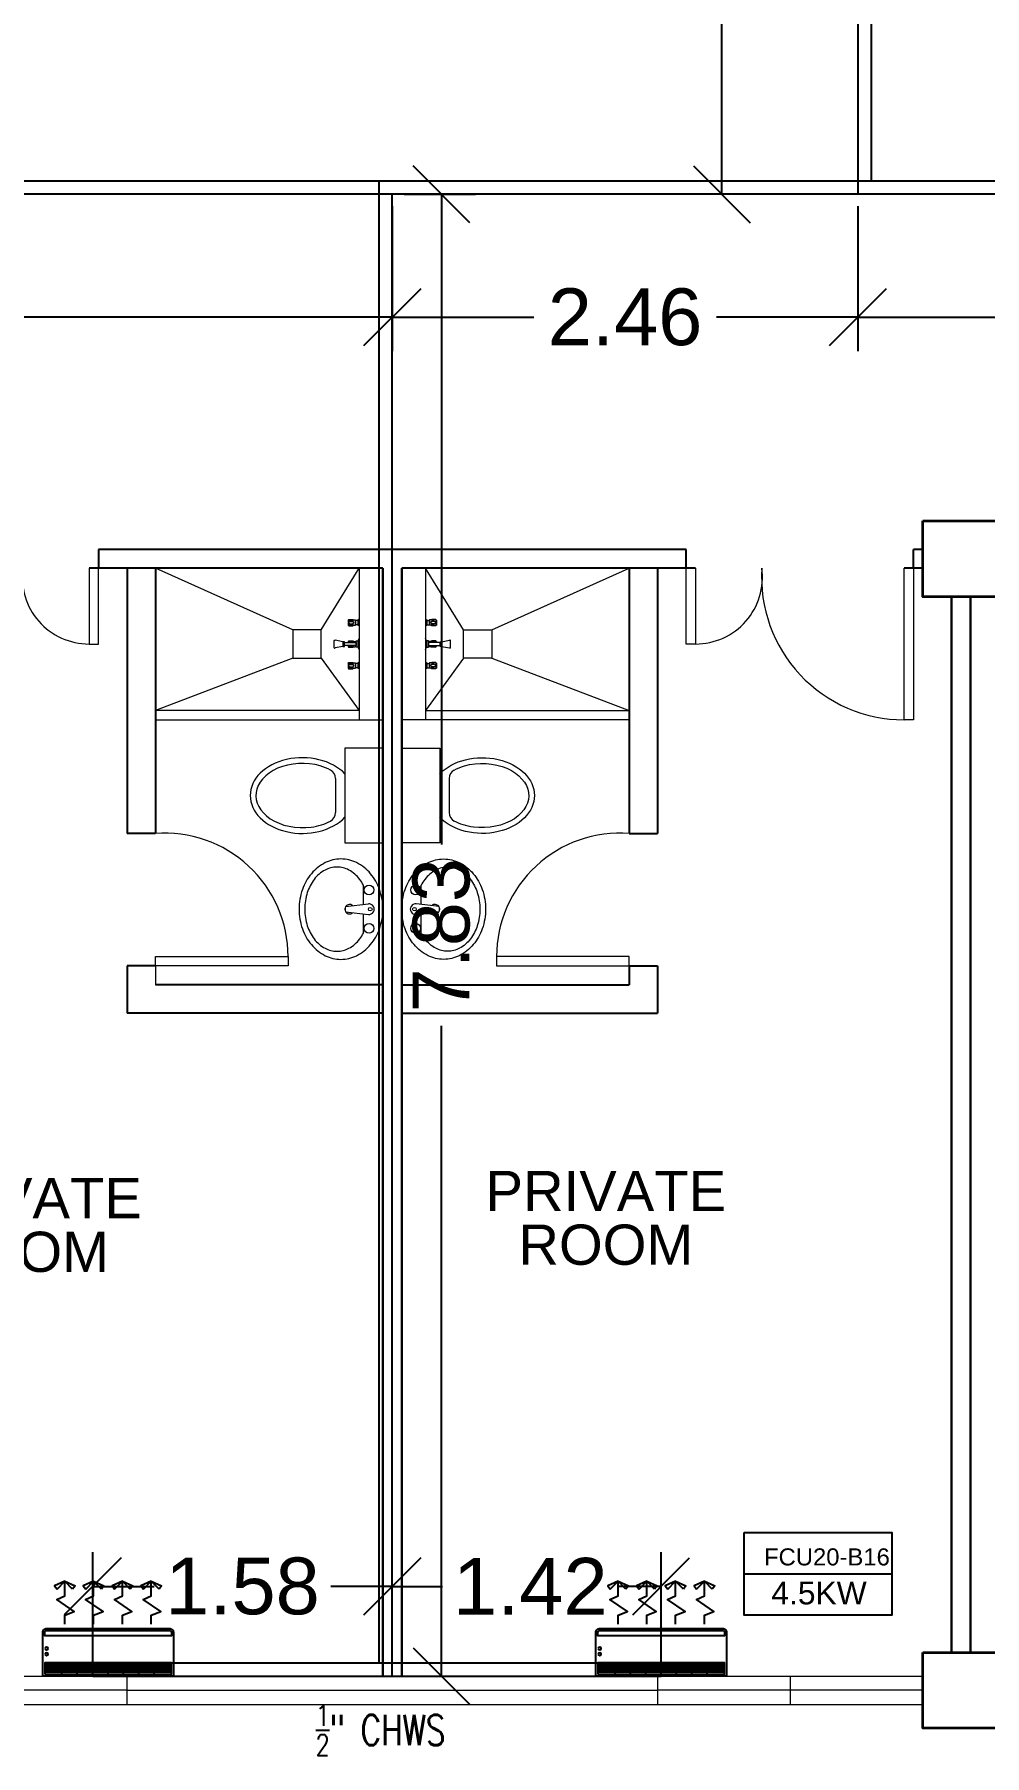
# Model space of a CAD drawing. Header units: millimetres. Extents: x 5 to 598, y 3 to 339.
# Drawn here: x 261.08 to 266.09, y 182.66 to 191.75 of the extents above; entities that cross this region are included whole.
import ezdxf

# ---------------------------------------------------------------- set-up
doc = ezdxf.new("R2010")
doc.units = ezdxf.units.MM
doc.header["$MEASUREMENT"] = 0
for name, color, linetype in [('AIR', 7, 'Continuous'), ('fcu line', 7, 'Continuous'), ('fcu return', 7, 'Continuous'), ('label', 7, 'Continuous'), ('Legends', 7, 'Continuous'), ('pipe label', 7, 'Continuous')]:
    doc.layers.add(name, color=color, linetype=linetype)
doc.styles.add('Arch-Dim', font='simplex.shx', dxfattribs={"width": 0.75})
doc.styles.get("Standard").update_dxf_attribs({"font": 'arial.ttf'})
doc.styles.add('SWISSLT175', font='swissl.ttf', dxfattribs={"height": 0.175})
doc.dimstyles.new('Copy of dimension', dxfattribs={"dimtxt": 0.3, "dimasz": 0.3, "dimexe": 0.18, "dimexo": 0.0625, "dimgap": 0.09, "dimtad": 0, "dimzin": 0, "dimdsep": 46, "dimtxsty": 'Standard', "dimblk": 'OBLIQUE', "dimcen": 0.09, "dimclrd": 256, "dimclre": 256, "dimclrt": 256, "dimadec": 0, "dimazin": 0, "dimtfac": 1, "dimtofl": 0, "dimtmove": 0, "dimatfit": 3, "dimldrblk": 'OBLIQUE', "dimfxl": 1, "dimtolj": 1, "dimtzin": 0, "dimarcsym": 0})

# ---------------------------------------------------------------- blocks, each defined once
blk = doc.blocks.new('CARRIER-S30-32 (FCD)')
at = {"layer": 'AIR'}
for p, q in [((0.825, -0.05), (-0.825, -0.05)), ((0.825, -0.075), (-0.825, -0.075)), ((0.825, -0.1), (-0.825, -0.1)), ((0.825, -0.125), (-0.825, -0.125)), ((0.825, -0.15), (-0.825, -0.15)), ((-0.6, -0.025), (-0.6, -0.175)), ((-0.4, -0.025), (-0.4, -0.175)), ((-0.2, -0.025), (-0.2, -0.175)), ((0, -0.025), (0, -0.175)), ((0.2, -0.025), (0.2, -0.175)), ((0.4, -0.025), (0.4, -0.175)), ((0.6, -0.025), (0.6, -0.175))]:
    blk.add_line(p, q, dxfattribs=at)
for points in [[(-0.8, -0.62), (0.8, -0.62, 0.414214), (0.85, -0.57), (0.85, 0), (-0.85, 0), (-0.85, -0.57, 0.414214)], [(-0.8, -0.595), (0.8, -0.595, 0.414214), (0.825, -0.57), (0.825, -0.525), (-0.825, -0.525), (-0.825, -0.57, 0.414214)]]:
    blk.add_lwpolyline(points, format="xyb", close=True, dxfattribs=at)
for points in [[(-0.825, -0.025), (0.825, -0.025), (0.825, -0.175), (-0.825, -0.175)], [(-0.664, -1.134), (-0.562, -1.239), (-0.697, -1.177)], [(-0.461, -1.134), (-0.562, -1.239), (-0.428, -1.177)], [(-0.289, -1.134), (-0.188, -1.239), (-0.322, -1.177)], [(-0.086, -1.134), (-0.188, -1.239), (-0.053, -1.177)], [(0.086, -1.134), (0.187, -1.239), (0.053, -1.177)], [(0.289, -1.134), (0.187, -1.239), (0.322, -1.177)], [(0.461, -1.134), (0.562, -1.239), (0.428, -1.177)], [(0.664, -1.134), (0.562, -1.239), (0.697, -1.177)]]:
    blk.add_lwpolyline(points, close=True, dxfattribs=at)
for points in [[(-0.562, -0.678), (-0.562, -0.794), (-0.44, -0.843), (-0.667, -0.996), (-0.562, -1.044), (-0.562, -1.239)], [(-0.188, -0.678), (-0.188, -0.794), (-0.065, -0.843), (-0.292, -0.996), (-0.188, -1.044), (-0.188, -1.239)], [(0.187, -0.678), (0.187, -0.794), (0.31, -0.843), (0.083, -0.996), (0.187, -1.044), (0.187, -1.239)], [(0.562, -0.678), (0.562, -0.794), (0.685, -0.843), (0.458, -0.996), (0.562, -1.044), (0.562, -1.239)]]:
    blk.add_lwpolyline(points, dxfattribs=at)
for centre in [(-0.8, -0.285), (-0.8, -0.36)]:
    blk.add_circle(centre, 0.0187, dxfattribs=at)
blk = doc.blocks.new('_Oblique')
at = {"color": 0, "linetype": 'ByBlock', "lineweight": -2}
blk.add_line((-0.5, -0.5), (0.5, 0.5), dxfattribs=at)
blk = doc.blocks.new('*D125')
at = {"layer": 'Defpoints', "color": 0, "transparency": 16777216}
for p in [(265.4253, 190.9093), (268.9691, 190.9093), (265.4253, 190.2605)]:
    blk.add_point(p, dxfattribs=at)
at = {"layer": 'Legends', "lineweight": -2, "transparency": 16777216}
for p, q in [((265.4253, 190.8468), (265.4253, 190.0805)), ((268.9691, 190.8468), (268.9691, 190.0805)), ((265.4253, 190.2605), (266.7183, 190.2605)), ((268.9691, 190.2605), (267.6761, 190.2605))]:
    blk.add_line(p, q, dxfattribs=at)
at = {"layer": 'Legends', "lineweight": -2, "transparency": 16777216, "xscale": 0.3, "yscale": 0.3, "zscale": 0.3, "rotation": 180}
blk.add_blockref('_Oblique', (265.4253, 190.2605), dxfattribs=at)
at = {"layer": 'Legends', "lineweight": -2, "transparency": 16777216, "xscale": 0.3, "yscale": 0.3, "zscale": 0.3}
blk.add_blockref('_Oblique', (268.9691, 190.2605), dxfattribs=at)
at = {"layer": 'Legends', "transparency": 16777216, "insert": (267.1972, 190.2605), "char_height": 0.3, "attachment_point": 5}
blk.add_mtext('\\A1;3.54', dxfattribs=at)
blk = doc.blocks.new('*D126')
at = {"layer": 'Defpoints', "color": 0, "transparency": 16777216}
for p in [(262.9691, 190.9093), (265.4253, 190.9093), (262.9691, 190.2605)]:
    blk.add_point(p, dxfattribs=at)
at = {"layer": 'Legends', "lineweight": -2, "transparency": 16777216}
for p, q in [((262.9691, 190.8468), (262.9691, 190.0805)), ((265.4253, 190.8468), (265.4253, 190.0805)), ((262.9691, 190.2605), (263.7151, 190.2605)), ((265.4253, 190.2605), (264.6793, 190.2605))]:
    blk.add_line(p, q, dxfattribs=at)
at = {"layer": 'Legends', "lineweight": -2, "transparency": 16777216, "xscale": 0.3, "yscale": 0.3, "zscale": 0.3, "rotation": 180}
blk.add_blockref('_Oblique', (262.9691, 190.2605), dxfattribs=at)
at = {"layer": 'Legends', "lineweight": -2, "transparency": 16777216, "xscale": 0.3, "yscale": 0.3, "zscale": 0.3}
blk.add_blockref('_Oblique', (265.4253, 190.2605), dxfattribs=at)
at = {"layer": 'Legends', "transparency": 16777216, "insert": (264.1972, 190.2605), "char_height": 0.3, "attachment_point": 5}
blk.add_mtext('\\A1;2.46', dxfattribs=at)
blk = doc.blocks.new('*D127')
at = {"layer": 'Defpoints', "color": 0, "transparency": 16777216}
for p in [(264.7078, 195.0739), (265.4253, 195.0739), (265.4253, 190.9093)]:
    blk.add_point(p, dxfattribs=at)
at = {"layer": 'Legends', "lineweight": -2, "transparency": 16777216}
for p, q in [((265.3628, 195.0739), (264.5278, 195.0739)), ((264.7078, 195.0739), (264.7078, 193.4772)), ((264.7078, 190.9093), (264.7078, 192.5061)), ((265.3628, 190.9093), (264.5278, 190.9093))]:
    blk.add_line(p, q, dxfattribs=at)
at = {"layer": 'Legends', "lineweight": -2, "transparency": 16777216, "xscale": 0.3, "yscale": 0.3, "zscale": 0.3}
for p, rotation in [((264.7078, 195.0739), 90), ((264.7078, 190.9093), 270)]:
    blk.add_blockref('_Oblique', p, dxfattribs=dict(at, rotation=rotation))
at = {"layer": 'Legends', "transparency": 16777216, "insert": (264.7078, 192.9916), "char_height": 0.3, "attachment_point": 5, "rotation": 90}
blk.add_mtext('\\A1;4.16', dxfattribs=at)
blk = doc.blocks.new('*D128')
at = {"layer": 'Defpoints', "color": 0, "transparency": 16777216}
for p in [(262.9691, 190.9093), (262.9691, 183.0843), (263.2283, 183.0843)]:
    blk.add_point(p, dxfattribs=at)
at = {"layer": 'Legends', "lineweight": -2, "transparency": 16777216}
for p, q in [((263.0316, 190.9093), (263.4083, 190.9093)), ((263.2283, 190.9093), (263.2283, 187.4752)), ((263.2283, 183.0843), (263.2283, 186.5184)), ((263.0316, 183.0843), (263.4083, 183.0843))]:
    blk.add_line(p, q, dxfattribs=at)
at = {"layer": 'Legends', "lineweight": -2, "transparency": 16777216, "xscale": 0.3, "yscale": 0.3, "zscale": 0.3}
for p, rotation in [((263.2283, 190.9093), 90), ((263.2283, 183.0843), 270)]:
    blk.add_blockref('_Oblique', p, dxfattribs=dict(at, rotation=rotation))
at = {"layer": 'Legends', "transparency": 16777216, "insert": (263.2283, 186.9968), "char_height": 0.3, "attachment_point": 5, "rotation": 90}
blk.add_mtext('\\A1;7.83', dxfattribs=at)
blk = doc.blocks.new('*D129')
at = {"layer": 'Defpoints', "color": 0, "transparency": 16777216}
for p in [(264.388, 183.5584), (262.9691, 183.0843), (264.388, 183.0843)]:
    blk.add_point(p, dxfattribs=at)
at = {"layer": 'Legends', "lineweight": -2, "transparency": 16777216}
for p, q in [((262.9691, 183.1468), (262.9691, 183.7384)), ((264.388, 183.1468), (264.388, 183.7384)), ((262.9691, 183.5584), (263.2336, 183.5584)), ((264.388, 183.5584), (264.1615, 183.5584))]:
    blk.add_line(p, q, dxfattribs=at)
at = {"layer": 'Legends', "lineweight": -2, "transparency": 16777216, "xscale": 0.3, "yscale": 0.3, "zscale": 0.3, "rotation": 180}
blk.add_blockref('_Oblique', (262.9691, 183.5584), dxfattribs=at)
at = {"layer": 'Legends', "lineweight": -2, "transparency": 16777216, "xscale": 0.3, "yscale": 0.3, "zscale": 0.3}
blk.add_blockref('_Oblique', (264.388, 183.5584), dxfattribs=at)
at = {"layer": 'Legends', "transparency": 16777216, "insert": (263.6975, 183.5584), "char_height": 0.3, "attachment_point": 5}
blk.add_mtext('\\A1;1.42', dxfattribs=at)
blk = doc.blocks.new('*D130')
at = {"layer": 'Defpoints', "color": 0, "transparency": 16777216}
for p in [(261.388, 183.5584), (261.388, 183.0843), (262.9691, 183.0843)]:
    blk.add_point(p, dxfattribs=at)
at = {"layer": 'Legends', "lineweight": -2, "transparency": 16777216}
for p, q in [((261.388, 183.1468), (261.388, 183.7384)), ((262.9691, 183.1468), (262.9691, 183.7384)), ((261.388, 183.5584), (261.7127, 183.5584)), ((262.9691, 183.5584), (262.6443, 183.5584))]:
    blk.add_line(p, q, dxfattribs=at)
at = {"layer": 'Legends', "lineweight": -2, "transparency": 16777216, "xscale": 0.3, "yscale": 0.3, "zscale": 0.3, "rotation": 180}
blk.add_blockref('_Oblique', (261.388, 183.5584), dxfattribs=at)
at = {"layer": 'Legends', "lineweight": -2, "transparency": 16777216, "xscale": 0.3, "yscale": 0.3, "zscale": 0.3}
blk.add_blockref('_Oblique', (262.9691, 183.5584), dxfattribs=at)
at = {"layer": 'Legends', "transparency": 16777216, "insert": (262.1785, 183.5584), "char_height": 0.3, "attachment_point": 5}
blk.add_mtext('\\A1;1.58', dxfattribs=at)
blk = doc.blocks.new('*D131')
at = {"layer": 'Defpoints', "color": 0, "transparency": 16777216}
for p in [(252.0691, 190.9093), (262.9691, 190.9093), (252.0691, 190.2605)]:
    blk.add_point(p, dxfattribs=at)
at = {"layer": 'Legends', "lineweight": -2, "transparency": 16777216}
for p, q in [((252.0691, 190.8468), (252.0691, 190.0805)), ((262.9691, 190.8468), (262.9691, 190.0805)), ((252.0691, 190.2605), (256.9375, 190.2605)), ((262.9691, 190.2605), (258.1006, 190.2605))]:
    blk.add_line(p, q, dxfattribs=at)
at = {"layer": 'Legends', "lineweight": -2, "transparency": 16777216, "xscale": 0.3, "yscale": 0.3, "zscale": 0.3, "rotation": 180}
blk.add_blockref('_Oblique', (252.0691, 190.2605), dxfattribs=at)
at = {"layer": 'Legends', "lineweight": -2, "transparency": 16777216, "xscale": 0.3, "yscale": 0.3, "zscale": 0.3}
blk.add_blockref('_Oblique', (262.9691, 190.2605), dxfattribs=at)
at = {"layer": 'Legends', "transparency": 16777216, "insert": (257.5191, 190.2605), "char_height": 0.3, "attachment_point": 5}
blk.add_mtext('\\A1;10.90', dxfattribs=at)

msp = doc.modelspace()

# ---------------------------------------------------------------- linework, layer by layer
at = {"color": 8, "lineweight": 25}
for p, q in [((264.5191, 189.0343), (261.4191, 189.0343)), ((261.4191, 189.0343), (261.4191, 188.9343)), ((264.5191, 188.9343), (264.5191, 189.0343)), ((265.7691, 189.0343), (265.7191, 189.0343)), ((265.7191, 188.9343), (265.7191, 189.0343)), ((262.9191, 188.9343), (261.3691, 188.9343)), ((262.9191, 183.0843), (262.9191, 188.9343)), ((262.9191, 188.9343), (262.9191, 183.0843)), ((263.0191, 183.0843), (263.0191, 188.9343)), ((263.0191, 188.9343), (263.0191, 183.0843)), ((264.5691, 188.9343), (263.0191, 188.9343)), ((265.7691, 188.9343), (265.6691, 188.9343)), ((265.9191, 183.2093), (265.9191, 188.7843)), ((265.9191, 188.7843), (265.9191, 183.2093)), ((266.0191, 183.2093), (266.0191, 188.7843)), ((266.0191, 188.7843), (266.0191, 183.2093)), ((262.9191, 186.5487), (262.9191, 188.4987))]:
    msp.add_line(p, q, dxfattribs=at)
at = {"color": 8, "lineweight": 25, "ltscale": 0.3}
for p, q in [((261.5691, 188.9343), (261.5691, 187.5343)), ((261.7191, 188.9343), (261.7191, 187.5343)), ((264.2191, 188.9343), (264.2191, 187.5343)), ((264.3691, 188.9343), (264.3691, 187.5343)), ((261.7191, 187.5343), (261.5691, 187.5343)), ((264.2191, 187.5343), (264.3691, 187.5343)), ((261.5691, 186.8343), (261.5691, 186.5843)), ((261.7191, 186.8343), (261.5691, 186.8343)), ((264.2191, 186.8343), (264.2191, 186.7343)), ((264.2191, 186.8343), (264.3691, 186.8343)), ((264.3691, 186.8343), (264.3691, 186.5843)), ((262.9191, 186.7343), (261.7191, 186.7343)), ((263.0191, 186.7343), (264.2191, 186.7343)), ((262.9191, 186.5843), (261.5691, 186.5843)), ((263.0191, 186.5843), (264.3691, 186.5843))]:
    msp.add_line(p, q, dxfattribs=at)
at = {"color": 8, "lineweight": 9}
for p, q in [((262.7941, 188.9343), (261.7191, 188.9343)), ((262.7941, 188.9343), (262.7941, 188.1343)), ((263.1441, 188.9343), (263.1441, 188.1343)), ((262.7354, 188.6611), (262.7354, 188.6349)), ((262.7354, 188.6611), (262.7369, 188.6611)), ((262.7354, 188.6349), (262.7369, 188.6349)), ((262.7369, 188.6611), (262.7388, 188.6647)), ((262.7369, 188.6611), (262.7369, 188.6349)), ((262.7369, 188.6349), (262.7388, 188.6313)), ((262.7388, 188.6647), (262.7388, 188.6313)), ((262.7388, 188.6647), (262.7607, 188.6646)), ((262.7388, 188.6313), (262.7607, 188.6313)), ((262.7475, 188.654), (262.7596, 188.654)), ((262.7475, 188.6419), (262.7596, 188.6419)), ((262.7476, 188.6611), (262.7597, 188.6611)), ((262.7476, 188.6349), (262.7597, 188.6349)), ((262.7607, 188.6646), (262.7648, 188.6625)), ((262.7607, 188.6612), (262.7607, 188.6539)), ((262.7607, 188.6348), (262.7607, 188.6421)), ((262.7607, 188.6313), (262.7648, 188.6335)), ((262.7666, 188.662), (262.7725, 188.662)), ((262.7666, 188.634), (262.7725, 188.634)), ((262.7725, 188.662), (262.7747, 188.6612)), ((262.7725, 188.662), (262.7725, 188.634)), ((262.7725, 188.634), (262.7747, 188.6347)), ((262.7747, 188.6612), (262.7747, 188.6347)), ((262.7865, 188.6593), (262.7747, 188.6593)), ((262.7865, 188.6366), (262.7747, 188.6366)), ((262.7933, 188.665), (262.7865, 188.6616)), ((262.7865, 188.6616), (262.7865, 188.6343)), ((262.7933, 188.6309), (262.7865, 188.6343)), ((262.7933, 188.665), (262.7933, 188.6309)), ((262.7933, 188.665), (262.7941, 188.665)), ((262.7933, 188.6309), (262.7941, 188.6309)), ((262.7941, 188.665), (262.7941, 188.6309)), ((263.144, 188.665), (263.144, 188.6309)), ((263.1448, 188.665), (263.144, 188.665)), ((263.1448, 188.6309), (263.144, 188.6309)), ((263.1448, 188.665), (263.1448, 188.6309)), ((263.1448, 188.665), (263.1516, 188.6616)), ((263.1448, 188.6309), (263.1516, 188.6343)), ((263.1516, 188.6616), (263.1516, 188.6343)), ((263.1516, 188.6593), (263.1634, 188.6593)), ((263.1516, 188.6366), (263.1634, 188.6366)), ((263.1656, 188.662), (263.1634, 188.6612)), ((263.1634, 188.6612), (263.1634, 188.6347)), ((263.1656, 188.634), (263.1634, 188.6347)), ((263.1656, 188.662), (263.1656, 188.634)), ((263.1715, 188.662), (263.1656, 188.662)), ((263.1715, 188.634), (263.1656, 188.634)), ((263.1774, 188.6646), (263.1733, 188.6625)), ((263.1774, 188.6313), (263.1733, 188.6335)), ((263.1993, 188.6647), (263.1774, 188.6646)), ((263.1774, 188.6612), (263.1774, 188.6539)), ((263.1774, 188.6348), (263.1774, 188.6421)), ((263.1993, 188.6313), (263.1774, 188.6313)), ((263.1905, 188.6611), (263.1784, 188.6611)), ((263.1905, 188.6349), (263.1784, 188.6349)), ((263.1906, 188.654), (263.1785, 188.654)), ((263.1906, 188.6419), (263.1785, 188.6419)), ((263.1993, 188.6647), (263.1993, 188.6313)), ((263.2012, 188.6611), (263.1993, 188.6647)), ((263.2012, 188.6349), (263.1993, 188.6313)), ((263.2012, 188.6611), (263.2012, 188.6349)), ((263.2027, 188.6611), (263.2012, 188.6611)), ((263.2028, 188.6349), (263.2012, 188.6349)), ((263.2027, 188.6611), (263.2028, 188.6349)), ((262.6622, 188.515), (262.6622, 188.5537)), ((262.7087, 188.5467), (262.6667, 188.5552)), ((262.7087, 188.522), (262.6667, 188.5135)), ((262.7162, 188.5467), (262.7087, 188.5467)), ((262.7087, 188.5467), (262.7087, 188.522)), ((262.7087, 188.5467), (262.7087, 188.522)), ((262.7087, 188.522), (262.7162, 188.522)), ((262.7162, 188.522), (262.7162, 188.5467)), ((262.7162, 188.5419), (262.7786, 188.5419)), ((262.7786, 188.5268), (262.7162, 188.5268)), ((262.7353, 188.5474), (262.7353, 188.5419)), ((262.7353, 188.5474), (262.7369, 188.5474)), ((262.7353, 188.5268), (262.7353, 188.5213)), ((262.7353, 188.5213), (262.7369, 188.5213)), ((262.7369, 188.5474), (262.7388, 188.551)), ((262.7369, 188.5474), (262.7369, 188.5419)), ((262.7369, 188.5268), (262.7369, 188.5213)), ((262.7369, 188.5213), (262.7387, 188.5177)), ((262.7388, 188.551), (262.7387, 188.5419)), ((262.7387, 188.5268), (262.7387, 188.5177)), ((262.7387, 188.5177), (262.7607, 188.5177)), ((262.7388, 188.551), (262.7607, 188.551)), ((262.7476, 188.5474), (262.7597, 188.5474)), ((262.7476, 188.5213), (262.7597, 188.5213)), ((262.7607, 188.551), (262.7648, 188.5488)), ((262.7607, 188.5476), (262.7607, 188.5419)), ((262.7607, 188.5211), (262.7607, 188.5268)), ((262.7607, 188.5177), (262.7648, 188.5199)), ((262.7666, 188.5484), (262.7725, 188.5484)), ((262.7666, 188.5203), (262.7725, 188.5203)), ((262.7725, 188.5484), (262.7725, 188.5419)), ((262.7725, 188.5484), (262.7747, 188.5476)), ((262.7725, 188.5268), (262.7725, 188.5203)), ((262.7725, 188.5203), (262.7747, 188.5211)), ((262.7747, 188.5476), (262.7747, 188.5419)), ((262.7786, 188.5457), (262.7747, 188.5457)), ((262.7747, 188.5268), (262.7747, 188.5211)), ((262.7786, 188.523), (262.7747, 188.523)), ((262.7786, 188.517), (262.7786, 188.5517)), ((262.7786, 188.5517), (262.7883, 188.5517)), ((262.7786, 188.5419), (262.7786, 188.5268)), ((262.7883, 188.517), (262.7786, 188.517)), ((262.7883, 188.5517), (262.7941, 188.5633)), ((262.7883, 188.517), (262.7883, 188.5517)), ((262.7883, 188.5517), (262.7883, 188.517)), ((262.794, 188.5054), (262.7883, 188.517)), ((262.7941, 188.5633), (262.794, 188.5054)), ((263.1498, 188.5517), (263.144, 188.5633)), ((263.144, 188.5633), (263.1441, 188.5054)), ((263.1441, 188.5054), (263.1498, 188.517)), ((263.1498, 188.517), (263.1498, 188.5517)), ((263.1595, 188.5517), (263.1498, 188.5517)), ((263.1498, 188.5517), (263.1498, 188.517)), ((263.1498, 188.517), (263.1595, 188.517)), ((263.1595, 188.517), (263.1595, 188.5517)), ((263.1595, 188.5457), (263.1634, 188.5457)), ((263.2219, 188.5419), (263.1595, 188.5419)), ((263.1595, 188.5419), (263.1595, 188.5268)), ((263.1595, 188.5268), (263.2219, 188.5268)), ((263.1595, 188.523), (263.1634, 188.523)), ((263.1656, 188.5484), (263.1634, 188.5476)), ((263.1634, 188.5476), (263.1634, 188.5419)), ((263.1634, 188.5268), (263.1634, 188.5211)), ((263.1656, 188.5203), (263.1634, 188.5211)), ((263.1656, 188.5484), (263.1656, 188.5419)), ((263.1715, 188.5484), (263.1656, 188.5484)), ((263.1656, 188.5268), (263.1656, 188.5203)), ((263.1715, 188.5203), (263.1656, 188.5203)), ((263.1774, 188.551), (263.1733, 188.5488)), ((263.1774, 188.5177), (263.1733, 188.5199)), ((263.1994, 188.551), (263.1774, 188.551)), ((263.1774, 188.5476), (263.1774, 188.5419)), ((263.1774, 188.5211), (263.1774, 188.5268)), ((263.1994, 188.5177), (263.1774, 188.5177)), ((263.1905, 188.5474), (263.1784, 188.5474)), ((263.1905, 188.5213), (263.1784, 188.5213)), ((263.1994, 188.551), (263.1994, 188.5419)), ((263.2012, 188.5474), (263.1994, 188.551)), ((263.1994, 188.5268), (263.1994, 188.5177)), ((263.2012, 188.5213), (263.1994, 188.5177)), ((263.2012, 188.5474), (263.2012, 188.5419)), ((263.2028, 188.5474), (263.2012, 188.5474)), ((263.2012, 188.5268), (263.2012, 188.5213)), ((263.2028, 188.5213), (263.2012, 188.5213)), ((263.2028, 188.5474), (263.2028, 188.5419)), ((263.2028, 188.5268), (263.2028, 188.5213)), ((263.2219, 188.5467), (263.2294, 188.5467)), ((263.2219, 188.522), (263.2219, 188.5467)), ((263.2294, 188.522), (263.2219, 188.522)), ((263.2294, 188.5467), (263.2714, 188.5552)), ((263.2294, 188.5467), (263.2294, 188.522)), ((263.2294, 188.5467), (263.2294, 188.522)), ((263.2294, 188.522), (263.2714, 188.5135)), ((263.2759, 188.515), (263.2759, 188.5537)), ((262.7353, 188.4338), (262.7368, 188.4338)), ((262.7353, 188.4338), (262.7353, 188.4076)), ((262.7368, 188.4338), (262.7387, 188.4374)), ((262.7368, 188.4338), (262.7368, 188.4076)), ((262.7387, 188.4374), (262.7607, 188.4374)), ((262.7387, 188.4374), (262.7387, 188.404)), ((262.7475, 188.4268), (262.7596, 188.4268)), ((262.7475, 188.4147), (262.7596, 188.4147)), ((262.7476, 188.4338), (262.7597, 188.4338)), ((262.7607, 188.4374), (262.7648, 188.4352)), ((262.7607, 188.4339), (262.7607, 188.4266)), ((262.7607, 188.4075), (262.7607, 188.4148)), ((262.7666, 188.4347), (262.7724, 188.4347)), ((262.7724, 188.4347), (262.7724, 188.4067)), ((262.7724, 188.4347), (262.7747, 188.434)), ((262.7747, 188.434), (262.7747, 188.4075)), ((262.7865, 188.4321), (262.7747, 188.4321)), ((262.7933, 188.4378), (262.7865, 188.4343)), ((262.7865, 188.4343), (262.7865, 188.4071)), ((262.7933, 188.4378), (262.794, 188.4378)), ((262.7933, 188.4378), (262.7933, 188.4037)), ((262.794, 188.4378), (262.794, 188.4037)), ((263.1448, 188.4378), (263.1441, 188.4378)), ((263.1441, 188.4378), (263.1441, 188.4037)), ((263.1448, 188.4378), (263.1516, 188.4343)), ((263.1448, 188.4378), (263.1448, 188.4037)), ((263.1516, 188.4343), (263.1516, 188.4071)), ((263.1516, 188.4321), (263.1634, 188.4321)), ((263.1657, 188.4347), (263.1634, 188.434)), ((263.1634, 188.434), (263.1634, 188.4075)), ((263.1715, 188.4347), (263.1657, 188.4347)), ((263.1657, 188.4347), (263.1657, 188.4067)), ((263.1774, 188.4374), (263.1733, 188.4352)), ((263.1994, 188.4374), (263.1774, 188.4374)), ((263.1774, 188.4339), (263.1774, 188.4266)), ((263.1774, 188.4075), (263.1774, 188.4148)), ((263.1905, 188.4338), (263.1784, 188.4338)), ((263.1906, 188.4268), (263.1785, 188.4268)), ((263.1907, 188.4147), (263.1785, 188.4147)), ((263.2013, 188.4338), (263.1994, 188.4374)), ((263.1994, 188.4374), (263.1994, 188.404)), ((263.2028, 188.4338), (263.2013, 188.4338)), ((263.2013, 188.4338), (263.2013, 188.4076)), ((263.2028, 188.4338), (263.2028, 188.4076)), ((262.7353, 188.4076), (262.7368, 188.4076)), ((262.7368, 188.4076), (262.7387, 188.404)), ((262.7387, 188.404), (262.7607, 188.404)), ((262.7476, 188.4076), (262.7597, 188.4076)), ((262.7607, 188.404), (262.7648, 188.4062)), ((262.7666, 188.4067), (262.7724, 188.4067)), ((262.7724, 188.4067), (262.7747, 188.4075)), ((262.7865, 188.4093), (262.7747, 188.4093)), ((262.7933, 188.4037), (262.7865, 188.4071)), ((262.7933, 188.4037), (262.794, 188.4037)), ((263.1448, 188.4037), (263.1441, 188.4037)), ((263.1448, 188.4037), (263.1516, 188.4071)), ((263.1516, 188.4093), (263.1634, 188.4093)), ((263.1657, 188.4067), (263.1634, 188.4075)), ((263.1715, 188.4067), (263.1657, 188.4067)), ((263.1774, 188.404), (263.1733, 188.4062)), ((263.1994, 188.404), (263.1774, 188.404)), ((263.1905, 188.4076), (263.1784, 188.4076)), ((263.2013, 188.4076), (263.1994, 188.404)), ((263.2028, 188.4076), (263.2013, 188.4076)), ((262.9191, 187.9843), (262.7191, 187.9843)), ((262.7191, 187.9843), (262.7191, 187.4843)), ((262.9191, 187.4843), (262.9191, 187.9843)), ((263.0191, 187.9843), (263.2191, 187.9843)), ((263.0191, 187.4843), (263.0191, 187.9843)), ((263.2191, 187.9843), (263.2191, 187.4843)), ((262.6691, 187.8249), (262.6691, 187.644)), ((263.2691, 187.8249), (263.2691, 187.644)), ((262.7191, 187.4843), (262.9191, 187.4843)), ((263.2191, 187.4843), (263.0191, 187.4843)), ((262.8171, 187.1587), (262.8171, 187.261)), ((263.1211, 187.1587), (263.1211, 187.261)), ((262.7212, 187.1488), (262.843, 187.1622)), ((263.2169, 187.1488), (263.0951, 187.1622)), ((262.7212, 187.1198), (262.843, 187.1065)), ((263.2169, 187.1198), (263.0951, 187.1065)), ((260.1691, 183.0843), (262.9191, 183.0843)), ((261.5691, 182.9343), (261.5691, 183.0843)), ((262.9191, 183.0843), (263.0191, 183.0843)), ((263.0191, 183.0843), (265.7691, 183.0843)), ((264.3691, 183.0843), (264.3691, 182.9343)), ((265.0691, 183.0843), (265.0691, 182.9343)), ((265.7691, 182.9343), (265.7691, 183.0843)), ((261.5691, 183.0093), (260.1691, 183.0093)), ((261.5691, 183.0093), (264.3691, 183.0093)), ((265.7691, 183.0093), (264.3691, 183.0093)), ((260.1691, 182.9343), (263.0191, 182.9343)), ((262.9191, 182.9343), (265.7691, 182.9343))]:
    msp.add_line(p, q, dxfattribs=at)
at = {"color": 8, "lineweight": 9, "ltscale": 0.3}
for p, q in [((262.4441, 188.6093), (261.7191, 188.9343)), ((262.5941, 188.6093), (262.7941, 188.9343)), ((263.3441, 188.6093), (263.1441, 188.9343)), ((263.4941, 188.6093), (264.2191, 188.9343)), ((262.4441, 188.4593), (261.7191, 188.1843)), ((262.5941, 188.4593), (262.7941, 188.1843)), ((263.3441, 188.4593), (263.1441, 188.1843)), ((263.4941, 188.4593), (264.2191, 188.1843))]:
    msp.add_line(p, q, dxfattribs=at)
at = {"color": 8, "lineweight": 13, "ltscale": 0.3}
msp.add_line((261.7191, 186.8343), (261.7191, 186.7343), dxfattribs=at)
at = {"color": 8, "lineweight": 35}
for points in [[(265.7691, 189.1843), (266.1691, 189.1843), (266.1691, 188.7843), (265.7691, 188.7843)], [(265.7691, 183.2093), (266.1691, 183.2093), (266.1691, 182.8093), (265.7691, 182.8093)]]:
    msp.add_lwpolyline(points, close=True, dxfattribs=at)
at = {"color": 8, "lineweight": 13, "ltscale": 0.03}
for points in [[(261.4191, 188.9343), (261.3691, 188.9343), (261.3691, 188.5343), (261.4191, 188.5343)], [(264.5191, 188.9343), (264.5691, 188.9343), (264.5691, 188.5343), (264.5191, 188.5343)], [(265.6691, 188.9343), (265.7191, 188.9343), (265.7191, 188.1343), (265.6691, 188.1343)], [(261.7191, 186.8343), (261.7191, 186.8843), (262.4191, 186.8843), (262.4191, 186.8343)], [(264.2191, 186.8343), (264.2191, 186.8843), (263.5191, 186.8843), (263.5191, 186.8343)]]:
    msp.add_lwpolyline(points, close=True, dxfattribs=at)
at = {"color": 8, "lineweight": 9, "ltscale": 0.03}
for points in [[(262.5941, 188.4593), (262.5941, 188.6093), (262.4441, 188.6093), (262.4441, 188.4593)], [(263.3441, 188.4593), (263.3441, 188.6093), (263.4941, 188.6093), (263.4941, 188.4593)]]:
    msp.add_lwpolyline(points, close=True, dxfattribs=at)
at = {"color": 8, "lineweight": 9, "ltscale": 0.3}
for points in [[(262.7941, 188.1843), (261.7191, 188.1843), (261.7191, 188.1343), (262.9191, 188.1343), (262.9191, 188.1343)], [(263.1441, 188.1843), (264.2191, 188.1843), (264.2191, 188.1343), (263.0191, 188.1343), (263.0191, 188.1343)]]:
    msp.add_lwpolyline(points, dxfattribs=at)
at = {"color": 8, "lineweight": 9}
for points in [[(262.6981, 187.3993, 0.11576), (262.6156, 187.38, 0.104047), (262.5418, 187.3217, 0.090875), (262.4944, 187.2378, 0.083344), (262.4771, 187.1343, 0.083344), (262.4944, 187.0309, 0.090875), (262.5418, 186.947, 0.104047), (262.6156, 186.8887, 0.11576), (262.6981, 186.8693, 0.11576), (262.7805, 186.8887, 0.104047), (262.8543, 186.947, 0.090875), (262.9017, 187.0309, 0.083344), (262.9191, 187.1343, 0.083344), (262.9017, 187.2378, 0.090875), (262.8543, 187.3217, 0.104047), (262.7805, 187.38, 0.11576)], [(263.2401, 187.3993, -0.11576), (263.3225, 187.38, -0.104047), (263.3963, 187.3217, -0.090875), (263.4437, 187.2378, -0.083344), (263.4611, 187.1343, -0.083344), (263.4437, 187.0309, -0.090875), (263.3963, 186.947, -0.104047), (263.3225, 186.8887, -0.11576), (263.2401, 186.8693, -0.11576), (263.1576, 186.8887, -0.104047), (263.0838, 186.947, -0.090875), (263.0364, 187.0309, -0.083344), (263.0191, 187.1343, -0.083344), (263.0364, 187.2378, -0.090875), (263.0838, 187.3217, -0.104047), (263.1576, 187.38, -0.11576)]]:
    msp.add_lwpolyline(points, format="xyb", close=True, dxfattribs=at)
for points in [[(262.6771, 187.3568, 0.124838), (262.6145, 187.341, 0.105788), (262.5568, 187.2917, 0.086697), (262.5206, 187.2219, 0.076776), (262.5071, 187.1343, 0.076776), (262.5206, 187.0468, 0.086697), (262.5568, 186.977, 0.105788), (262.6145, 186.9277, 0.124838), (262.6771, 186.9118, 0.124838), (262.7396, 186.9277, 0.105788), (262.7973, 186.977, 0.040067), (262.8171, 187.0077), (262.8171, 187.11, 0.040067)], [(263.2611, 187.3568, -0.124838), (263.3236, 187.341, -0.105788), (263.3813, 187.2917, -0.086697), (263.4175, 187.2219, -0.076776), (263.4311, 187.1343, -0.076776), (263.4175, 187.0468, -0.086697), (263.3813, 186.977, -0.105788), (263.3236, 186.9277, -0.124838), (263.2611, 186.9118, -0.124838), (263.1985, 186.9277, -0.105788), (263.1408, 186.977, -0.040067), (263.1211, 187.0077), (263.1211, 187.11, -0.040067)]]:
    msp.add_lwpolyline(points, format="xyb", dxfattribs=at)
for centre, radius in [((262.8461, 187.2359), 0.0255), ((263.0921, 187.2359), 0.0255), ((262.8526, 187.1343), 0.0095), ((263.0856, 187.1343), 0.0095), ((262.8461, 187.0327), 0.0255), ((263.0921, 187.0327), 0.0255)]:
    msp.add_circle(centre, radius, dxfattribs=at)
at = {"color": 8, "lineweight": 13, "ltscale": 0.03}
for centre, radius, start, end in [((261.3691, 188.8875), 0.3531, 172.37185, 270), ((264.5691, 188.8875), 0.3531, 270, 7.62815), ((265.6691, 188.8859), 0.7516, 176.30478, 270), ((261.7673, 186.8843), 0.6518, 0, 94.24219), ((264.1708, 186.8843), 0.6518, 85.75781, 180)]:
    msp.add_arc(centre, radius, start, end, dxfattribs=at)
at = {"color": 8, "lineweight": 9}
for centre, radius, start, end in [((262.6191, 187.8249), 0.05, 0, 61.84994), ((263.3191, 187.8249), 0.05, 118.15006, 180), ((262.6191, 187.644), 0.05, 298.00836, 360), ((263.3191, 187.644), 0.05, 180, 241.99164), ((262.6771, 187.2256), 0.1313, 61.53644, 90), ((262.6532, 187.1816), 0.1812, 37.38145, 61.53644), ((263.2849, 187.1816), 0.1812, 118.46356, 142.61855), ((263.2611, 187.2256), 0.1313, 90, 118.46356), ((262.6158, 187.153), 0.2284, 28.20375, 37.38145), ((263.3223, 187.153), 0.2284, 142.61855, 151.79625), ((262.7441, 187.1343), 0.025, 161.37929, 198.62071), ((262.8149, 187.1343), 0.0948, 171.20259, 188.79741), ((262.7441, 187.1343), 0.025, 48.79782, 143.69319), ((262.8461, 187.1343), 0.028, 263.75449, 96.24551), ((263.0921, 187.1343), 0.028, 83.75449, 276.24551), ((263.194, 187.1343), 0.025, 36.30681, 131.20218), ((263.1232, 187.1343), 0.0948, 351.20259, 8.79741), ((263.194, 187.1343), 0.025, 341.37929, 18.62071), ((262.7441, 187.1343), 0.025, 216.30681, 311.20218), ((263.194, 187.1343), 0.025, 228.79782, 323.69319)]:
    msp.add_arc(centre, radius, start, end, dxfattribs=at)
for centre, major_axis, ratio, start_param, end_param in [((262.7432, 188.648), (0.00268, 0.00268), 1, 1.643677, 3.068487), ((262.7484, 188.6737), (0.00896, 0.00896), 1, 3.15309, 3.864175), ((262.7484, 188.6223), (-0.00896, 0.00896), 1, -0.722807, -0.011722), ((262.7482, 188.6436), (0.00738, 0.00738), 1, 0.858879, 1.643677), ((262.7482, 188.6523), (-0.00738, 0.00738), 1, 1.497691, 2.282489), ((262.7596, 188.6503), (0.00268, 0.00268), 1, 0.157647, 0.785286), ((262.7596, 188.6457), (0.00268, 0.00268), 1, 3.926878, 4.554518), ((262.7597, 188.6649), (-0.00268, 0.00268), 1, 2.356082, 2.983721), ((262.7597, 188.6311), (-0.00268, 0.00268), 1, -1.41315, -0.785511), ((262.7545, 188.6432), (-0.00887, 0.00887), 1, 4.509022, 4.870036), ((262.7545, 188.6528), (-0.00887, 0.00887), 1, 2.983721, 3.344735), ((262.7537, 188.6197), (0.0118, 0.0118), 1, 0.132318, 0.264544), ((262.7537, 188.6762), (-0.0118, 0.0118), 1, 2.876824, 3.009049), ((262.7666, 188.6658), (-0.00268, 0.00268), 1, 1.862141, 2.356082), ((262.7666, 188.6302), (-0.00268, 0.00268), 1, -0.785511, -0.291569), ((262.7618, 188.648), (0.00268, 0.00268), 1, 4.915531, 6.079819), ((262.6654, 188.517), (-0.00268, 0.00268), 1, 1.354119, 2.724181), ((262.7484, 188.5601), (0.00896, 0.00896), 1, 3.15309, 3.864175), ((262.7484, 188.5086), (0.00896, 0.00896), 1, 0.847989, 1.559075), ((262.7597, 188.5512), (0.00268, 0.00268), 1, 3.926878, 4.554518), ((262.7597, 188.5175), (0.00268, 0.00268), 1, 0.157647, 0.785286), ((262.7537, 188.5626), (-0.0118, 0.0118), 1, 2.876824, 3.009049), ((262.7536, 188.5061), (-0.0118, 0.0118), 1, -1.438478, -1.306252), ((262.7666, 188.5521), (0.00268, 0.00268), 1, 3.432937, 3.926878), ((262.7666, 188.5165), (0.00268, 0.00268), 1, 0.785286, 1.279227), ((263.2727, 188.5517), (-0.00268, -0.00268), 1, 2.92514, 4.295202), ((262.7432, 188.4207), (0.00268, 0.00268), 1, 1.643677, 3.068487), ((262.7484, 188.4464), (0.00896, 0.00896), 1, 3.15309, 3.864175), ((262.7482, 188.4164), (0.00738, 0.00738), 1, 0.858879, 1.643677), ((262.7482, 188.4251), (-0.00738, 0.00738), 1, 1.497691, 2.282489), ((262.7596, 188.423), (0.00268, 0.00268), 1, 0.157647, 0.785286), ((262.7596, 188.4184), (0.00268, 0.00268), 1, 3.926878, 4.554518), ((262.7597, 188.4376), (-0.00268, 0.00268), 1, 2.356082, 2.983721), ((262.7545, 188.4159), (-0.00887, 0.00887), 1, 4.509022, 4.870036), ((262.7545, 188.4255), (-0.00887, 0.00887), 1, 2.983721, 3.344735), ((262.7536, 188.449), (0.0118, 0.0118), 1, 4.44762, 4.579846), ((262.7666, 188.4385), (-0.00268, 0.00268), 1, 1.862141, 2.356082), ((262.7618, 188.4207), (0.00268, 0.00268), 1, 4.915531, 6.079819), ((262.7484, 188.395), (-0.00896, 0.00896), 1, -0.722807, -0.011722), ((262.7597, 188.4038), (-0.00268, 0.00268), 1, -1.41315, -0.785511), ((262.7536, 188.3925), (0.0118, 0.0118), 1, 0.132318, 0.264544), ((262.7666, 188.4029), (-0.00268, 0.00268), 1, -0.785511, -0.291569), ((262.4941, 187.7343), (0.275, 0), 0.727273, 0.612555, 5.670631)]:
    msp.add_ellipse(centre, major_axis=major_axis, ratio=ratio, start_param=start_param, end_param=end_param, dxfattribs=at)
at = {"color": 8, "lineweight": 9, "extrusion": (2.88216e-41, -4.99074e-41, -1)}
for centre, major_axis, start_param, end_param in [((263.1715, 188.6658), (0.00268, -0.00268), 0.291344, 0.785286), ((263.1715, 188.6302), (0.00268, -0.00268), 3.926878, 4.42082), ((263.1763, 188.648), (-0.00268, -0.00268), 0.203142, 1.36743), ((263.1836, 188.6432), (-0.00887, -0.00887), 1.36743, 1.728443), ((263.1836, 188.6528), (0.00887, -0.00887), 1.412925, 1.773938), ((263.1844, 188.6762), (-0.0118, -0.0118), -0.264769, -0.132543), ((263.1844, 188.6197), (-0.0118, -0.0118), 1.703115, 1.83534), ((263.1784, 188.6649), (-0.00268, -0.00268), -0.785511, -0.157871), ((263.1784, 188.6311), (0.00268, -0.00268), 3.299239, 3.926878), ((263.1785, 188.6503), (0.00268, -0.00268), 3.299239, 3.926878), ((263.1785, 188.6457), (0.00268, -0.00268), 0.785286, 1.412925), ((263.1897, 188.6737), (-0.00896, -0.00896), -1.559299, -0.848214), ((263.1897, 188.6223), (0.00896, -0.00896), 3.989582, 4.700667), ((263.1899, 188.6436), (0.00738, -0.00738), 4.000472, 4.78527), ((263.1899, 188.6523), (-0.00738, -0.00738), 4.639283, 5.424081), ((263.1949, 188.648), (0.00268, -0.00268), 4.78527, 6.21008), ((263.1715, 188.5521), (-0.00268, -0.00268), -1.279452, -0.785511), ((263.1715, 188.5165), (0.00268, -0.00268), 3.926878, 4.42082), ((263.1845, 188.5626), (0.0118, -0.0118), 1.306028, 1.438253), ((263.1845, 188.5061), (0.0118, -0.0118), 3.273911, 3.406137), ((263.1784, 188.5512), (-0.00268, -0.00268), -0.785511, -0.157871), ((263.1784, 188.5175), (0.00268, -0.00268), 3.299239, 3.926878), ((263.1897, 188.5601), (0.00896, -0.00896), 0.011497, 0.722582), ((263.1897, 188.5086), (-0.00896, -0.00896), 2.418785, 3.129871), ((263.2727, 188.517), (0.00268, -0.00268), 6.066508, 7.43657), ((263.1715, 188.4385), (-0.00268, -0.00268), -1.279452, -0.785511), ((263.1763, 188.4207), (-0.00268, -0.00268), 0.203142, 1.36743), ((263.1836, 188.4159), (0.00887, -0.00887), 2.938226, 3.299239), ((263.1836, 188.4255), (-0.00887, -0.00887), -0.157871, 0.203142), ((263.1845, 188.449), (-0.0118, -0.0118), -0.264769, -0.132543), ((263.1784, 188.4376), (0.00268, -0.00268), 0.785286, 1.412925), ((263.1785, 188.423), (0.00268, -0.00268), 3.299239, 3.926878), ((263.1785, 188.4184), (0.00268, -0.00268), 0.785286, 1.412925), ((263.1897, 188.4464), (-0.00896, -0.00896), -1.559299, -0.848214), ((263.1899, 188.4164), (0.00738, -0.00738), 4.000472, 4.78527), ((263.1899, 188.4251), (0.00738, -0.00738), 6.21008, 6.994878), ((263.1949, 188.4207), (-0.00268, -0.00268), 3.214474, 4.639283), ((263.1715, 188.4029), (-0.00268, -0.00268), 2.356082, 2.850023), ((263.1845, 188.3925), (-0.0118, -0.0118), 1.703115, 1.83534), ((263.1784, 188.4038), (-0.00268, -0.00268), 1.728443, 2.356082), ((263.1898, 188.395), (-0.00896, -0.00896), 2.418785, 3.129871)]:
    msp.add_ellipse(centre, major_axis=major_axis, ratio=1, start_param=start_param, end_param=end_param, dxfattribs=at)
at = {"color": 8, "lineweight": 9, "extrusion": (-2.88216e-41, -4.99074e-41, -1)}
msp.add_ellipse((262.6654, 188.5517), major_axis=(-0.00268, 0.00268), ratio=1, start_param=6.066732, end_param=7.436794, dxfattribs=at)
at = {"color": 8, "lineweight": 9, "extrusion": (0, 0, -1)}
msp.add_ellipse((263.4441, 187.7343), major_axis=(-0.275, 0), ratio=0.727273, start_param=0.612555, end_param=5.670631, dxfattribs=at)
at = {"color": 8, "lineweight": 9}
for points in [[(262.6426, 187.869), (262.6262, 187.8778), (262.6082, 187.8852), (262.517, 187.9121), (262.4298, 187.907), (262.2982, 187.8492), (262.2568, 187.7991), (262.2434, 187.701), (262.2693, 187.6489), (262.3805, 187.5748), (262.4642, 187.557), (262.578, 187.5726), (262.6129, 187.5841), (262.6425, 187.5998)], [(263.2955, 187.869), (263.3119, 187.8778), (263.3299, 187.8852), (263.4211, 187.9121), (263.5083, 187.907), (263.6399, 187.8492), (263.6813, 187.7991), (263.6947, 187.701), (263.6688, 187.6489), (263.5576, 187.5748), (263.4739, 187.557), (263.3601, 187.5726), (263.3252, 187.5841), (263.2956, 187.5998)]]:
    msp.add_open_spline(points, degree=3, knots=[0.937253, 0.937253, 0.937253, 0.937253, 1.185372, 1.185372, 2.113864, 2.113864, 3.042356, 3.042356, 3.970847, 3.970847, 4.899339, 4.899339, 5.346062, 5.346062, 5.346062, 5.346062], dxfattribs=at)
at = {"layer": 'fcu line', "linetype": 'Continuous'}
for p, q in [((265.4253, 195.0739), (265.4253, 190.9093)), ((283.9816, 190.9093), (249.2045, 190.9093)), ((262.9691, 183.0843), (262.9691, 190.9093)), ((261.388, 183.0843), (264.388, 183.0843)), ((261.388, 183.0843), (264.388, 183.0843))]:
    msp.add_line(p, q, dxfattribs=at)
at = {"layer": 'fcu return', "linetype": 'Continuous'}
for p, q in [((265.4953, 195.0739), (265.4953, 190.9793)), ((283.9116, 190.9793), (249.2045, 190.9793)), ((262.8991, 183.1543), (262.8991, 190.9793)), ((261.388, 183.1543), (264.388, 183.1543))]:
    msp.add_line(p, q, dxfattribs=at)
at = {"layer": 'Legends', "linetype": 'Continuous', "lineweight": 25}
msp.add_line((264.8255, 183.6239), (265.6043, 183.6239), dxfattribs=at)
at = {"layer": 'Legends'}
msp.add_lwpolyline([(264.8255, 183.8423), (265.6043, 183.8423), (265.6043, 183.4055), (264.8255, 183.4055)], close=True, dxfattribs=at)

# ---------------------------------------------------------------- block references
at = {"layer": 'AIR', "xscale": -0.4053817101480872, "yscale": 0.4053817101480872, "zscale": 0.4053817101480872, "rotation": 180}
for p in [(261.4691, 183.0843), (264.388, 183.0843)]:
    msp.add_blockref('CARRIER-S30-32 (FCD)', p, dxfattribs=at)

# ---------------------------------------------------------------- texts
at = {"layer": 'label', "color": 8, "lineweight": 9, "ltscale": 0.4, "char_height": 0.2125, "attachment_point": 5, "line_spacing_factor": 0.8, "style": 'SWISSLT175'}
for insert in [(261.0126, 185.4651), (264.0957, 185.5029)]:
    msp.add_mtext('PRIVATE ^JROOM', dxfattribs=dict(at, insert=insert))
at = {"layer": 'Legends', "linetype": 'Continuous', "lineweight": 25, "attachment_point": 1}
for s, width, insert, char_height in [('FCU20-B16', 0.448108, (264.9305, 183.7589), 0.09), ('4.5KW', 0.236742, (264.9692, 183.5831), 0.12)]:
    msp.add_mtext_dynamic_manual_height_columns(s, width=width, gutter_width=1.011, heights=[0], dxfattribs=dict(at, insert=insert, char_height=char_height))
at = {"layer": 'pipe label', "color": 3, "linetype": 'Continuous', "lineweight": 25, "insert": (262.5656, 182.9335), "char_height": 0.16, "attachment_point": 1, "style": 'Arch-Dim'}
msp.add_mtext_dynamic_manual_height_columns('\\A1;{\\H0.7x;\\S1/2;}" CHWS', width=1.17294, gutter_width=1.011, heights=[0], dxfattribs=at)

# ---------------------------------------------------------------- dimensions: what is measured, and where the dimension line sits
at = {"layer": 'Legends'}
for base, p1, p2, picture, middle in [((264.7078, 195.0739), (265.4253, 190.9093), (265.4253, 195.0739), '*D127', (264.7078, 192.9916)), ((263.2283354329, 183.0843431209), (262.9690518921, 190.9093431209), (262.9690518921, 183.0843431209), '*D128', (263.2283354329, 186.9968431209))]:
    dim = msp.add_linear_dim(base=base, p1=p1, p2=p2, angle=90, dimstyle='Copy of dimension', dxfattribs=at)
    dim.commit()
    dim.dimension.update_dxf_attribs({"geometry": picture, "text_midpoint": middle})
for base, p1, p2, picture, middle in [((252.0691, 190.2605), (262.9691, 190.9093), (252.0691, 190.9093), '*D131', (257.5191, 190.2605)), ((262.9691, 190.2605), (265.4253, 190.9093), (262.9691, 190.9093), '*D126', (264.1972, 190.2605)), ((265.4253, 190.2605), (268.9691, 190.9093), (265.4253, 190.9093), '*D125', (267.1972, 190.2605)), ((261.388, 183.5584), (262.9691, 183.0843), (261.388, 183.0843), '*D130', (262.1785, 183.5584))]:
    dim = msp.add_linear_dim(base=base, p1=p1, p2=p2, dimstyle='Copy of dimension', dxfattribs=at)
    dim.commit()
    dim.dimension.update_dxf_attribs({"geometry": picture, "text_midpoint": middle})
dim = msp.add_linear_dim(base=(264.388, 183.5584), p1=(262.9691, 183.0843), p2=(264.388, 183.0843), dimstyle='Copy of dimension', dxfattribs=at)
dim.commit()
dim.dimension.update_dxf_attribs({"geometry": '*D129', "text_midpoint": (263.6975, 183.5584), "dimtype": 160})

doc.saveas('drawing.dxf')
